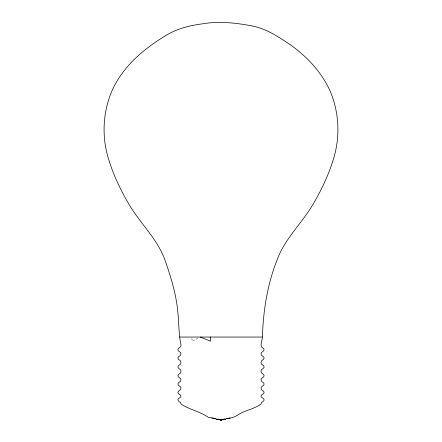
<?xml version="1.0" encoding="UTF-8"?>
<svg xmlns="http://www.w3.org/2000/svg" width="442" height="442" viewBox="0 0 442 442"><rect width="100%" height="100%" fill="white"/><g stroke="black" fill="none" stroke-linecap="round" stroke-linejoin="round"><path stroke-width="0.33" stroke-dasharray="2.21 1.66" d="M197.999 338.235L192.22 341.207L191.889 338.235"/><path stroke-width="0.66" d="M262.377 337.047C263.277 310.914 267.233 284.875 276.896 260.437C284.466 238.978 301.847 223.47 313.118 204.138C321.494 189.95 328.572 174.999 333.406 159.225C340.368 136.771 339.268 112.318 329.959 90.693C321.561 72.306 307.61 57.333 291.394 45.52C279.217 37.261 266.659 28.724 251.934 25.918C235.652 22.818 219.017 20.967 202.552 23.824C190.193 25.421 177.955 28.365 167.126 34.747C144.385 48.283 123.058 66.046 112.036 90.693C102.732 112.312 101.627 136.771 108.594 159.225C113.428 174.999 120.506 189.95 128.876 204.138C140.158 223.464 157.534 238.978 165.104 260.437C170.662 276.51 175.861 292.88 177.585 309.881C178.783 320.295 178.645 330.848 180.275 341.207C180.684 343.025 181.358 344.97 180.59 346.782L178.292 348.65L177.911 349.705L178.292 350.76L180.59 352.578L180.977 353.882L180.59 355.186L178.292 357.003L177.911 358.059L178.292 359.114L180.59 360.992L180.977 362.479L180.59 363.965L178.292 365.843L177.911 366.899L178.292 367.948L180.59 369.832L180.977 371.319L180.59 372.805L178.292 374.683L177.911 375.739L178.292 376.788L180.59 378.612L180.977 379.916L180.59 381.214L178.292 383.037L177.911 384.087L178.292 385.142L180.59 386.96L180.977 388.264L180.59 389.568L178.292 391.385L177.911 392.441L178.292 393.496L180.59 395.192L180.977 396.131L180.59 397.065L178.292 398.767L177.911 399.817L178.292 400.872L180.59 402.679L180.977 403.949C189.281 409.717 199.911 411.347 208.254 417.325C212.652 417.756 216.63 419.552 221 419.9C226.47 418.646 232.448 418.414 237.31 415.298C244.581 410.242 254.04 409.325 261.018 403.949L261.404 402.679L263.708 400.872L264.089 399.817L263.708 398.767L261.404 397.065L261.018 396.131L261.404 395.192L263.708 393.496L264.089 392.441L263.708 391.385L261.404 389.568L261.023 388.264L261.404 386.96L263.708 385.142L264.089 384.087L263.708 383.037L261.404 381.214L261.023 379.916L261.404 378.612L263.708 376.788L264.089 375.739L263.708 374.683L261.404 372.805L261.023 371.319L261.404 369.832L263.708 367.948L264.089 366.899L263.708 365.843L261.404 363.965L261.023 362.479L261.404 360.992L263.708 359.114L264.089 358.059L263.708 357.003L261.404 355.186L261.023 353.882L261.404 352.578L263.708 350.76L264.089 349.705L263.708 348.65L261.404 346.782C260.349 343.561 262.366 340.307 262.377 337.047L179.618 337.047M222.221 419.646L221 419.9L218.022 419.215L221 419.9L223.972 419.193L221 419.9L216.934 419.209L221 419.9L225.066 419.209L221 419.9L216.934 419.198L221 419.9L225.066 419.198L221 419.9L219.779 419.646M223.972 419.215L221 419.9L218.022 419.193M226.575 418.392L230.133 418.01M211.867 418.01L215.42 418.392M200.309 337.047L210.464 341.207L210.298 337.047"/></g></svg>
